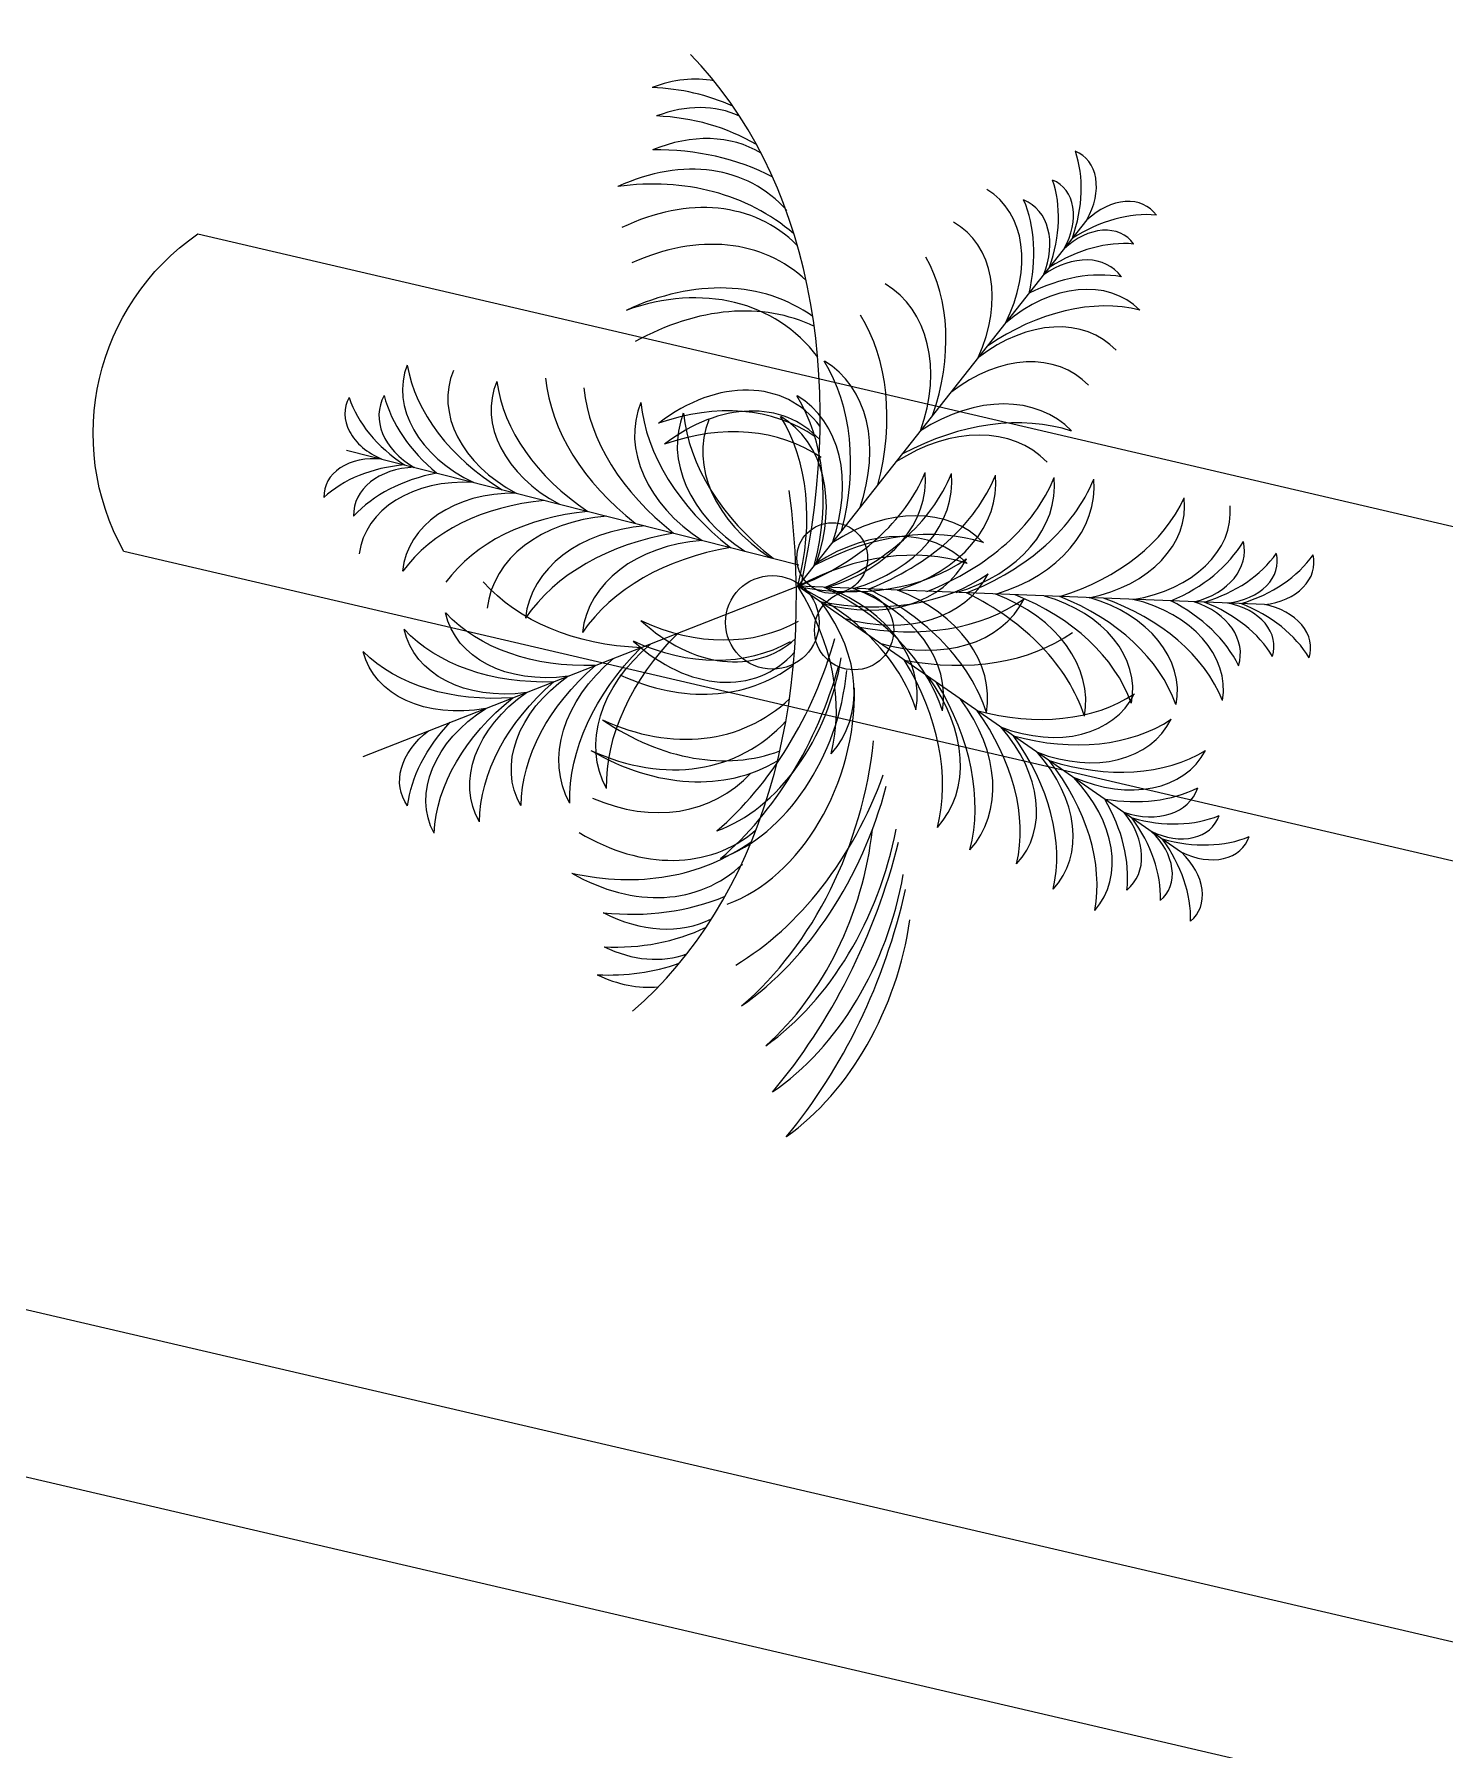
# Model space of a CAD drawing. Header units: millimetres. Extents: x 474016 to 477875, y 2288607 to 2292200.
# Drawn here: x 474165.21 to 474178.18, y 2289403.75 to 2289419.54 of the extents above; entities that cross this region are included whole.
import ezdxf

# ---------------------------------------------------------------- set-up
doc = ezdxf.new("R2010")
doc.units = ezdxf.units.MM
doc.header["$LTSCALE"] = 50
for name, color, linetype, lineweight in [('BANQUETA', 251, 'Continuous', 5), ('JARDIN-HP', 64, 'Continuous', 5), ('JARDINES', 98, 'Continuous', 13)]:
    doc.layers.add(name, color=color, linetype=linetype, lineweight=lineweight)
doc.layers.add('CVL_LOTIF', color=1, linetype='Continuous')

# ---------------------------------------------------------------- blocks, each defined once
blk = doc.blocks.new('A$C41BB26E9')
at = {"color": 0}
for p in [(1.999, 1.925), (3.251, -3.539)]:
    blk.add_line(p, (2.054, -0.938), dxfattribs=at)
at = {"color": 56}
for p, q in [((3.546, 1.506), (2.054, -0.938)), ((-0.293, 0.701), (2.054, -0.938)), ((1.382, -3.752), (1.923, -0.941))]:
    blk.add_line(p, q, dxfattribs=at)
for centre, radius in [((2.303, -0.578), 0.243), ((1.869, -0.738), 0.217), ((2.284, -1.082), 0.287)]:
    blk.add_circle(centre, radius)
at = {"color": 56, "true_color": 0x7a7a00}
for centre, major_axis, ratio, start_param, end_param in [((1.739, 1.845), (-0.007, 0.369), 0.723404, -1.366779, 0.20531), ((2.262, 1.855), (-0.007, 0.369), 0.723404, -0.20531, 1.366779), ((2.602, 1.398), (-0.018, 0.909), 0.723404, 0.433471, 1.121531), ((1.417, 1.375), (-0.018, 0.909), 0.723404, -1.121531, -0.433471), ((1.743, 1.62), (-0.007, 0.369), 0.723404, -1.366779, 0.20531), ((2.266, 1.63), (-0.007, 0.369), 0.723404, -0.20531, 1.366779), ((1.421, 1.15), (-0.018, 0.909), 0.723404, -1.121531, -0.433471), ((2.606, 1.173), (-0.018, 0.909), 0.723404, 0.433471, 1.121531), ((2.76, 1.355), (0.473, 0.776), 0.723404, -1.121531, -0.433471), ((3.283, 1.579), (0.192, 0.315), 0.723404, -1.366779, 0.20531), ((1.695, 1.314), (-0.009, 0.47), 0.723404, -1.190837, 0.194817), ((2.326, 1.326), (-0.009, 0.47), 0.723404, -0.194817, 1.190837), ((1.473, 0.902), (-0.015, 0.782), 0.723404, -1.305586, 0.091225), ((1.346, 0.731), (-0.022, 1.114), 0.723404, -0.994705, -0.373636), ((2.697, 0.758), (-0.022, 1.114), 0.723404, 0.373636, 0.994705), ((2.564, 0.923), (-0.015, 0.782), 0.723404, -0.091225, 1.305586), ((2.925, 0.425), (-0.026, 1.348), 0.723404, 0.312027, 1.166602), ((3.166, 1.386), (0.192, 0.315), 0.723404, -1.366779, 0.20531), ((2.642, 1.163), (0.473, 0.776), 0.723404, -1.121531, -0.433471), ((2.552, 0.926), (0.407, 0.667), 0.723404, -1.305586, 0.091225), ((1.99, 0.678), (0.702, 1.151), 0.723404, -1.166602, -0.312027), ((2.961, 1.155), (0.245, 0.401), 0.723404, -1.190837, 0.194817), ((2.354, 0.85), (0.58, 0.951), 0.723404, -0.994705, -0.373636), ((3.771, 0.738), (0.473, 0.776), 0.723404, 0.433471, 1.121531), ((3.73, 1.306), (0.192, 0.315), 0.723404, -0.20531, 1.366779), ((1.457, 0.572), (-0.016, 0.83), 0.723404, -1.24346, 0.110756), ((1.116, 0.031), (-0.027, 1.414), 0.723404, -1.115718, -0.281779), ((2.593, 0.594), (-0.016, 0.83), 0.723404, -0.110756, 1.24346), ((2.954, 0.066), (-0.027, 1.414), 0.723404, 0.281779, 1.115718), ((2.361, 0.656), (0.432, 0.708), 0.723404, -1.24346, 0.110756), ((1.784, 0.383), (0.737, 1.208), 0.723404, -1.115718, -0.281779), ((3.654, 0.546), (0.473, 0.776), 0.723404, 0.433471, 1.121531), ((3.613, 1.114), (0.192, 0.315), 0.723404, -0.20531, 1.366779), ((3.5, 0.826), (0.245, 0.401), 0.723404, -0.194817, 1.190837), ((2.599, 0.32), (-0.016, 0.83), 0.723404, -0.110756, 1.24346), ((2.219, 0.422), (0.432, 0.708), 0.723404, -1.24346, 0.110756), ((1.641, 0.149), (0.737, 1.208), 0.723404, -1.115718, -0.281779), ((3.484, 0.358), (0.407, 0.667), 0.723404, -0.091225, 1.305586), ((3.508, 0.147), (0.58, 0.951), 0.723404, 0.373636, 0.994705), ((-0.082, 0.873), (-0.303, 0.211), 0.723404, -0.20531, 1.366779), ((0.487, 0.878), (-0.745, 0.52), 0.723404, 0.433471, 1.121531), ((0.849, 0.569), (-0.641, 0.447), 0.723404, -0.091225, 1.305586), ((1.464, 0.568), (-1.105, 0.772), 0.723404, 0.312027, 1.166602), ((2.96, -0.208), (-0.027, 1.414), 0.723404, 0.281779, 1.115718), ((0.102, 0.744), (-0.303, 0.211), 0.723404, -0.20531, 1.366779), ((0.672, 0.75), (-0.745, 0.52), 0.723404, 0.433471, 1.121531), ((3.521, -0.256), (0.702, 1.151), 0.723404, 0.312027, 1.166602), ((0.383, 0.614), (-0.385, 0.269), 0.723404, -0.194817, 1.190837), ((1.061, 0.579), (-0.913, 0.638), 0.723404, 0.373636, 0.994705), ((1.133, 0.399), (-0.68, 0.475), 0.723404, -0.110756, 1.24346), ((1.38, -0.167), (-0.02, 1.008), 0.723404, -1.13012, 0.094138), ((2.699, -0.141), (-0.02, 1.008), 0.723404, -0.094138, 1.13012), ((3.095, -0.763), (-0.033, 1.69), 0.723404, 0.261161, 1.023266), ((3.332, 0.064), (0.432, 0.708), 0.723404, -0.110756, 1.24346), ((-0.382, 0.443), (-0.303, 0.211), 0.723404, -1.366779, 0.20531), ((1.357, 0.242), (-0.68, 0.475), 0.723404, -0.110756, 1.24346), ((1.008, -0.803), (-0.033, 1.69), 0.723404, -1.023266, -0.261161), ((1.118, -0.469), (0.88, 1.443), 0.723404, -1.023266, -0.261161), ((3.353, -0.575), (0.737, 1.208), 0.723404, 0.281779, 1.115718), ((-0.191, -0.093), (-0.745, 0.52), 0.723404, -1.121531, -0.433471), ((1.789, 0.052), (-0.827, 0.577), 0.723404, -0.094138, 1.13012), ((2.525, 0.007), (-1.386, 0.967), 0.723404, 0.261161, 1.023266), ((1.385, -0.41), (-0.02, 1.008), 0.723404, -1.13012, 0.094138), ((3.189, -0.169), (0.432, 0.708), 0.723404, -0.110756, 1.24346), ((-0.197, 0.314), (-0.303, 0.211), 0.723404, -1.366779, 0.20531), ((-0.006, -0.222), (-0.745, 0.52), 0.723404, -1.121531, -0.433471), ((1.988, -0.087), (-0.827, 0.577), 0.723404, -0.094138, 1.13012), ((1.013, -1.046), (-0.033, 1.69), 0.723404, -1.023266, -0.261161), ((3.21, -0.808), (0.737, 1.208), 0.723404, 0.281779, 1.115718), ((0.022, 0.096), (-0.385, 0.269), 0.723404, -1.190837, 0.194817), ((1.586, -0.44), (0.525, 0.861), 0.723404, -1.13012, 0.094138), ((0.93, -0.777), (0.88, 1.443), 0.723404, -1.023266, -0.261161), ((0.224, -0.326), (-0.641, 0.447), 0.723404, -1.305586, 0.091225), ((0.288, -0.529), (-0.913, 0.638), 0.723404, -0.994705, -0.373636), ((3.026, -0.612), (0.525, 0.861), 0.723404, -0.094138, 1.13012), ((0.482, -0.534), (-0.68, 0.475), 0.723404, -1.24346, 0.110756), ((1.391, -0.77), (-0.02, 1.008), 0.723404, -1.13012, 0.094138), ((1.02, -1.406), (-0.033, 1.69), 0.723404, -1.023266, -0.261161), ((1.445, -0.67), (0.525, 0.861), 0.723404, -1.13012, 0.094138), ((0.79, -1.007), (0.88, 1.443), 0.723404, -1.023266, -0.261161), ((2.71, -0.744), (-0.02, 1.008), 0.723404, -0.094138, 1.13012), ((3.107, -1.365), (-0.033, 1.69), 0.723404, 0.261161, 1.023266), ((3.026, -1.349), (0.88, 1.443), 0.723404, 0.261161, 1.023266), ((2.505, -0.448), (-0.827, 0.577), 0.723404, -0.094138, 1.13012), ((3.24, -0.493), (-1.386, 0.967), 0.723404, 0.261161, 1.023266), ((2.9, -0.819), (0.525, 0.861), 0.723404, -0.094138, 1.13012), ((1.397, -1.04), (-0.02, 1.008), 0.723404, -1.13012, 0.094138), ((2.638, -0.541), (-0.827, 0.577), 0.723404, -0.094138, 1.13012), ((3.373, -0.586), (-1.386, 0.967), 0.723404, 0.261161, 1.023266), ((1.361, -0.809), (0.525, 0.861), 0.723404, -1.13012, 0.094138), ((0.705, -1.146), (0.88, 1.443), 0.723404, -1.023266, -0.261161), ((2.716, -1.014), (-0.02, 1.008), 0.723404, -0.094138, 1.13012), ((2.9, -1.556), (0.88, 1.443), 0.723404, 0.261161, 1.023266), ((0.944, -1.284), (-1.16, 0.81), 0.723404, -1.115718, -0.281779), ((1.025, -1.676), (-0.033, 1.69), 0.723404, -1.023266, -0.261161), ((3.112, -1.635), (-0.033, 1.69), 0.723404, 0.261161, 1.023266), ((1.034, -1.03), (-0.827, 0.577), 0.723404, -1.13012, 0.094138), ((1.4, -1.202), (-0.02, 1.008), 0.723404, -1.13012, 0.094138), ((1.028, -1.838), (-0.033, 1.69), 0.723404, -1.023266, -0.261161), ((2.719, -1.176), (-0.02, 1.008), 0.723404, -0.094138, 1.13012), ((3.115, -1.797), (-0.033, 1.69), 0.723404, 0.261161, 1.023266), ((3.78, -1.381), (-1.599, 0.388), 0.714286, 3.86745, 4.883323), ((3.704, -2.103), (-2.624, 0.637), 0.714286, 4.179349, 4.820469), ((4.122, -1.283), (-1.534, 0.372), 0.714286, 3.888492, 4.926001), ((3.47, -1.48), (-1.656, 0.402), 0.714286, 3.88992, 4.86288), ((3.29, -2.282), (-2.814, 0.683), 0.714286, 4.170125, 4.780311), ((3.161, -1.824), (-1.864, 0.452), 0.714286, 3.982805, 4.982914), ((2.716, -1.653), (-1.879, 0.456), 0.714286, 3.806569, 4.639337), ((3.658, -1.569), (-1.56, 0.378), 0.714286, 4.003422, 4.972752), ((1.528, -1.375), (-0.827, 0.577), 0.723404, -1.13012, 0.094138), ((2.487, -1.496), (0.525, 0.861), 0.723404, -0.094138, 1.13012), ((2.952, -1.39), (-1.112, 0.27), 0.714286, 3.627505, 5.149011), ((1.824, -2.05), (-1.386, 0.967), 0.723404, -1.023266, -0.261161), ((2.487, -2.233), (0.88, 1.443), 0.723404, 0.261161, 1.023266), ((2.675, -1.447), (-1.112, 0.27), 0.714286, 3.627505, 4.993486), ((1.883, -1.622), (-0.827, 0.577), 0.723404, -1.13012, 0.094138), ((2.098, -2.039), (-1.864, 0.452), 0.714286, 3.982805, 4.744909), ((2.508, -1.48), (-1.112, 0.27), 0.714286, 3.627505, 4.912474), ((2.265, -2.005), (-1.864, 0.452), 0.714286, 3.982805, 4.744909), ((2.046, -2.205), (-1.386, 0.967), 0.723404, -1.023266, -0.261161), ((2.745, -1.688), (-1.507, 0.812), 0.72, -0.03252, 0.729584), ((1.939, -1.971), (-1.507, 0.812), 0.72, -0.270525, 0.729584), ((2.016, -1.667), (-1.52, 0.819), 0.72, 0.073052, 0.90582), ((1.834, -1.504), (-0.899, 0.484), 0.72, -0.281097, 1.084884), ((1.96, -1.46), (-0.899, 0.484), 0.72, -0.200085, 1.084884), ((2.619, -1.732), (-1.507, 0.812), 0.72, -0.03252, 0.729584), ((2.178, -2.298), (-1.386, 0.967), 0.723404, -1.023266, -0.261161), ((0.804, -1.812), (1.484, 0.855), 0.72, -0.729584, 0.03252), ((1.582, -1.562), (0.885, 0.51), 0.72, -1.084884, 0.200085), ((1.71, -1.602), (0.885, 0.51), 0.72, -1.084884, 0.281097), ((1.144, -1.921), (1.484, 0.855), 0.72, -0.729584, 0.12698), ((0.931, -1.853), (1.484, 0.855), 0.72, -0.729584, 0.03252), ((1.426, -2.011), (1.484, 0.855), 0.72, -0.729584, 0.213498), ((1.617, -2.072), (1.484, 0.855), 0.72, -0.729584, 0.270525), ((1.531, -1.771), (1.496, 0.862), 0.72, -0.90582, -0.073052), ((1.643, -1.929), (1.52, 0.876), 0.72, -0.831119, 0.049618), ((0.867, -1.982), (-1.241, 0.668), 0.72, -0.213612, 0.823897), ((1.917, -2.392), (-2.123, 1.143), 0.72, -0.10808, 0.53304), ((1.154, -1.911), (-1.293, 0.697), 0.72, -0.170934, 0.844939), ((1.033, -0.039), (0.319, 1.659), 0.723404, 3.402754, 4.164858), ((1.322, -0.57), (0.19, 0.99), 0.723404, 3.047455, 4.271712), ((2.401, -1.99), (1.273, 0.733), 0.72, -0.844939, 0.170934), ((1.652, -2.492), (2.089, 1.203), 0.72, -0.53304, 0.10808), ((1.981, -2.43), (-2.379, 1.282), 0.72, 0.051792, 0.431948), ((2.69, -2.053), (1.221, 0.704), 0.72, -0.823897, 0.213612), ((1.482, -2.459), (-2.105, 1.134), 0.72, 0.016555, 0.382187), ((0.429, -1.859), (-1.012, 0.545), 0.72, 0.006837, 0.780102), ((0.982, -0.304), (0.319, 1.659), 0.723404, 3.402754, 4.164858), ((1.292, -0.729), (0.19, 0.99), 0.723404, 3.047455, 4.271712), ((3.032, -0.698), (0.319, 1.659), 0.723404, 2.118327, 2.880431), ((1.589, -2.532), (2.342, 1.349), 0.72, -0.431948, -0.051792), ((3.123, -1.917), (0.996, 0.574), 0.72, -0.780102, -0.006837), ((0.097, -1.885), (-0.877, 0.472), 0.72, 0.078285, 0.75224), ((2.089, -2.546), (2.072, 1.193), 0.72, -0.382187, -0.016555), ((1.309, -2.496), (-2.105, 1.134), 0.72, 0.093724, 0.382187), ((1.241, -0.994), (0.19, 0.99), 0.723404, 3.047455, 4.271712), ((2.536, -1.243), (0.19, 0.99), 0.723404, 2.011473, 3.235731), ((3.456, -1.934), (0.863, 0.497), 0.72, -0.75224, -0.078285), ((2.262, -2.578), (2.072, 1.193), 0.72, -0.382187, -0.093724), ((-0.076, -1.922), (-0.877, 0.472), 0.72, 0.267806, 0.75224), ((3.63, -1.966), (0.863, 0.497), 0.72, -0.75224, -0.267806), ((0.914, -0.658), (0.319, 1.659), 0.723404, 3.402754, 4.164858), ((2.964, -1.052), (0.319, 1.659), 0.723404, 2.118327, 2.880431), ((0.868, -0.896), (0.319, 1.659), 0.723404, 3.402754, 4.164858), ((2.468, -1.597), (0.19, 0.99), 0.723404, 2.011473, 3.235731), ((2.422, -1.835), (0.19, 0.99), 0.723404, 2.011473, 3.235731), ((0.885, -1.467), (0.267, 1.389), 0.723404, 3.423371, 4.25731), ((2.691, -1.814), (0.267, 1.389), 0.723404, 2.025875, 2.859814), ((1.129, -2.058), (0.157, 0.815), 0.723404, 3.030837, 4.385053), ((2.639, -2.083), (0.267, 1.389), 0.723404, 2.025875, 2.859814), ((1.077, -2.327), (0.157, 0.815), 0.723404, 3.030837, 4.385053), ((2.193, -2.542), (0.157, 0.815), 0.723404, 1.898132, 3.252348), ((0.788, -2.093), (0.255, 1.324), 0.723404, 3.45362, 4.308195), ((1.037, -2.655), (0.148, 0.768), 0.723404, 3.050367, 4.447179), ((2.109, -2.861), (0.148, 0.768), 0.723404, 1.836006, 3.232818), ((0.941, -2.466), (0.21, 1.094), 0.723404, 3.515228, 4.136297), ((2.268, -2.721), (0.21, 1.094), 0.723404, 2.146888, 2.767957), ((1.806, -3.218), (0.089, 0.462), 0.723404, 1.950755, 3.33641), ((0.944, -2.891), (0.172, 0.893), 0.723404, 3.575063, 4.263123), ((2.108, -3.115), (0.172, 0.893), 0.723404, 2.020062, 2.708122), ((1.181, -3.408), (0.07, 0.363), 0.723404, 2.936283, 4.508372), ((1.695, -3.507), (0.07, 0.363), 0.723404, 1.774814, 3.346903)]:
    blk.add_ellipse(centre, major_axis=major_axis, ratio=ratio, start_param=start_param, end_param=end_param, dxfattribs=at)
at = {"color": 0}
for centre, major_axis, ratio, start_param, end_param in [((1.529, -1.844), (-1.386, 0.967), 0.723404, -1.023266, -0.261161), ((1.242, -4.458), (3.82, 2.201), 0.72, 0.180287, 1.122445)]:
    blk.add_ellipse(centre, major_axis=major_axis, ratio=ratio, start_param=start_param, end_param=end_param, dxfattribs=at)
at = {"color": 56}
for centre, major_axis, ratio, start_param, end_param in [((3.011, -1.71), (-1.909, 0.463), 0.714286, 3.88127, 4.762007), ((1.75, -1.53), (-0.827, 0.577), 0.723404, -1.13012, 0.094138), ((2.383, -4.345), (-3.881, 2.091), 0.72, -1.122445, -0.180287), ((1.909, -1.829), (-1.544, 0.832), 0.72, -0.049618, 0.831119), ((1.425, -1.854), (-1.339, 0.721), 0.72, -0.150491, 0.822469), ((2.147, -2.08), (1.242, 0.715), 0.72, -0.708967, 0.260363), ((1.186, -3.099), (0.089, 0.462), 0.723404, 2.946776, 4.33243)]:
    blk.add_ellipse(centre, major_axis=major_axis, ratio=ratio, start_param=start_param, end_param=end_param, dxfattribs=at)
at = {"color": 56, "true_color": 0x7a7a00, "extrusion": (0, 0, -1)}
for centre, major_axis, start_param, end_param in [((2.966, -0.422), (-0.706, 1.535), 3.402754, 4.164858), ((1.171, -1.515), (-0.706, 1.535), 2.118327, 2.880431), ((2.88, -1.154), (-0.421, 0.916), 3.047455, 4.271712), ((3.068, -0.643), (-0.706, 1.535), 3.402754, 4.164858), ((2.981, -1.375), (-0.421, 0.916), 3.047455, 4.271712), ((1.517, -1.97), (-0.591, 1.285), 2.025875, 2.859814), ((3.187, -1.201), (-0.591, 1.285), 3.423371, 4.25731), ((2.059, -2.309), (-0.347, 0.754), 1.898132, 3.252348), ((3.092, -1.834), (-0.347, 0.754), 3.030837, 4.385053), ((1.632, -2.219), (-0.591, 1.285), 2.025875, 2.859814), ((3.302, -1.45), (-0.591, 1.285), 3.423371, 4.25731), ((2.174, -2.557), (-0.347, 0.754), 1.898132, 3.252348), ((3.206, -2.082), (-0.347, 0.754), 3.030837, 4.385053), ((1.802, -2.536), (-0.563, 1.225), 1.974991, 2.829566), ((3.432, -1.787), (-0.563, 1.225), 3.45362, 4.308195), ((2.332, -2.848), (-0.327, 0.71), 1.836006, 3.232818), ((3.324, -2.392), (-0.327, 0.71), 3.050367, 4.447179), ((3.372, -2.185), (-0.465, 1.012), 3.515228, 4.136297), ((3.285, -2.858), (-0.196, 0.427), 2.946776, 4.33243)]:
    blk.add_ellipse(centre, major_axis=major_axis, ratio=0.723404, start_param=start_param, end_param=end_param, dxfattribs=at)

msp = doc.modelspace()

# ---------------------------------------------------------------- linework, layer by layer
at = {"layer": 'BANQUETA'}
msp.add_lwpolyline([(474140.726, 2289359.067), (474262.464, 2289330.696, 0.414214), (474264.866, 2289332.19), (474275.987, 2289379.911, 0.414214), (474274.493, 2289382.313), (474152.755, 2289410.684)], format="xyb", dxfattribs=at)
at = {"layer": 'CVL_LOTIF'}
msp.add_lwpolyline([(474176.762, 2289403.549), (474164.589, 2289406.386), (474158.914, 2289382.038), (474171.088, 2289379.201)], close=True, dxfattribs=at)
at = {"layer": 'JARDINES'}
msp.add_lwpolyline([(474276.763, 2289392.052, -0.388075), (474276.082, 2289389.13), (474166.031, 2289414.777, -0.386646), (474166.712, 2289417.699)], format="xyb", close=True, dxfattribs=at)

# ---------------------------------------------------------------- block references
at = {"layer": 'JARDIN-HP', "color": 8, "xscale": 1.499999999826813, "yscale": 1.499999999826813, "zscale": 1.499999999826813, "rotation": 266.6565195172511}
msp.add_blockref('A$C41BB26E9', (474173.817, 2289417.45), dxfattribs=at)

doc.saveas('drawing.dxf')
